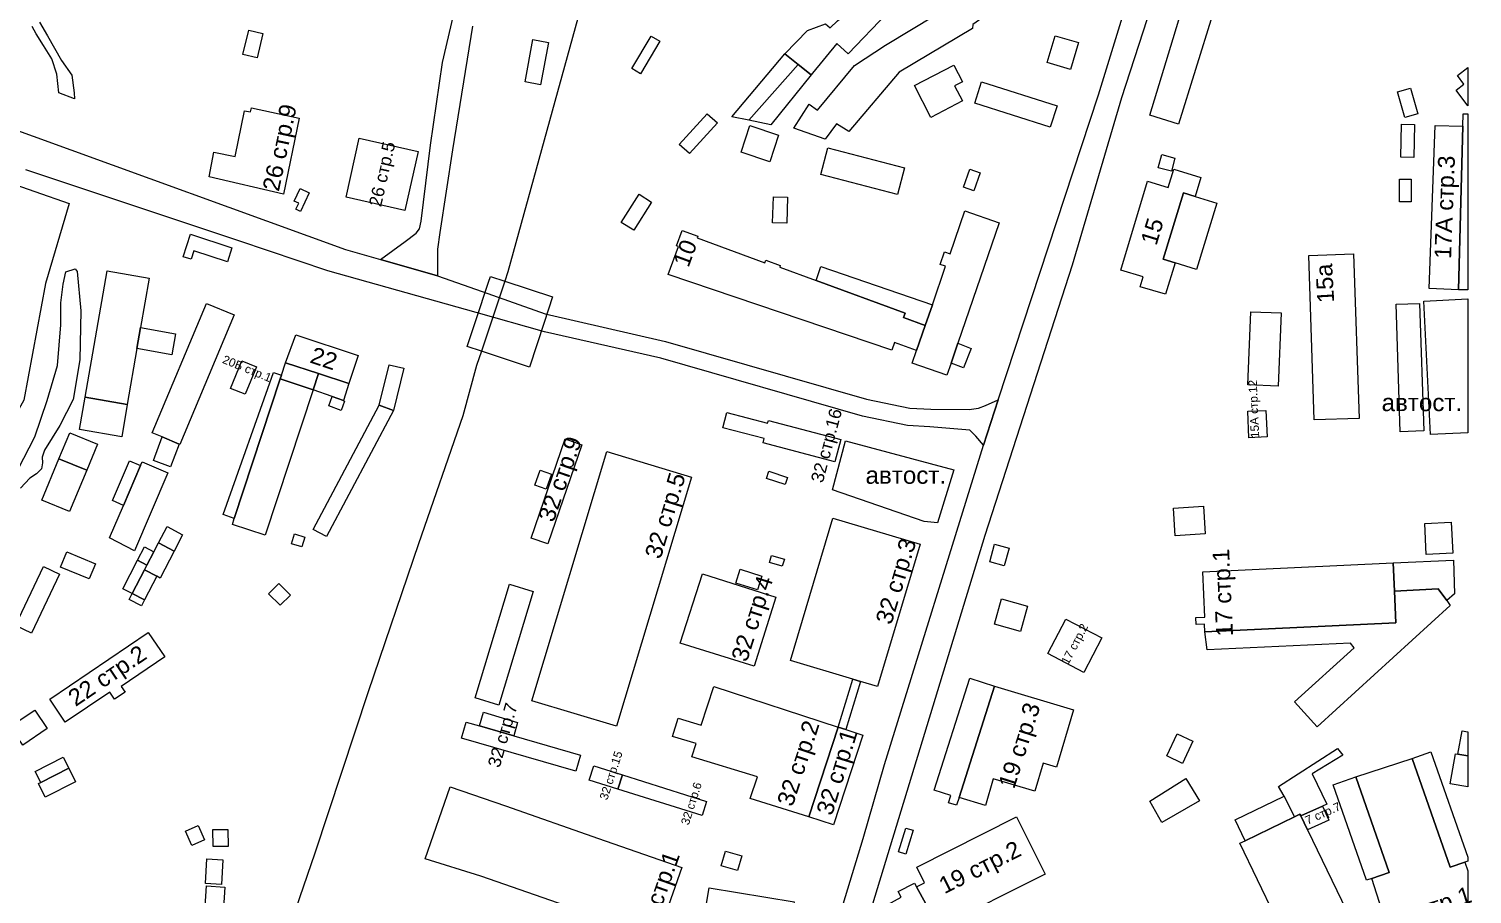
# Model space of a CAD drawing. Header units: metres. Extents: x 9999 to 15101, y 6965 to 11034.
# Drawn here: x 14401 to 15002, y 7487 to 7848 of the extents above; entities that cross this region are included whole.
import ezdxf
from ezdxf.enums import TextEntityAlignment as Align

# ---------------------------------------------------------------- set-up
doc = ezdxf.new("R2010")
doc.units = ezdxf.units.M
doc.header["$MEASUREMENT"] = 0
for name, color, linetype, lineweight in [('Слой 14', 7, 'Continuous', 0), ('Слой 19', 7, 'Continuous', 0), ('Слой 25', 7, 'Continuous', 0), ('Слой 3', 7, 'Continuous', 0), ('Слой 32', 7, 'Continuous', 0), ('Слой 41', 7, 'Continuous', 0), ('Слой 53', 7, 'Continuous', 0), ('Слой 9', 7, 'Continuous', 0)]:
    doc.layers.add(name, color=color, linetype=linetype, lineweight=lineweight)
doc.styles.add('Style-arial', font='arial.shx')

msp = doc.modelspace()

# ---------------------------------------------------------------- linework, layer by layer
at = {"layer": 'Слой 14', "color": 8, "linetype": 'Continuous', "lineweight": 0, "flags": 128}
for points in [[(14374.41, 7789.71), (14417.39, 7774.73), (14407.49, 7741.4), (14398.55, 7692.85), (14381.18, 7661.74), (14352.93, 7619.72), (14320.12, 7557.25), (14289.75, 7521.31), (14270.41, 7534.69), (14305.63, 7623.68), (14345.22, 7709.58), (14374.41, 7789.71)], [(14971.82, 7679.68), (14970.06, 7732.8), (14979.84, 7733.12), (14981.6, 7680), (14971.82, 7679.68)], [(14785.86, 7663.72), (14779.06, 7641.73), (14773.55, 7642.31), (14735.34, 7655.5), (14740.7, 7675.92), (14785.86, 7663.72)]]:
    msp.add_lwpolyline(points, close=True, dxfattribs=at)
at = {"layer": 'Слой 19', "color": 8, "linetype": 'Continuous', "lineweight": 0, "flags": 128}
msp.add_lwpolyline([(14874.3, 8643.25), (14792.95, 8427.32), (14779.99, 8385.01), (14758.61, 8315.23), (14735.74, 8240.61), (14719.21, 8196.15), (14673.46, 8078.02), (14652.16, 7998.88), (14644.16, 7949.44), (14641.28, 7928.48), (14629.28, 7852), (14600.16, 7746.24), (14598.87, 7742.37), (14591.36, 7719.84), (14589.09, 7713.17), (14587.07, 7707.25), (14581.36, 7686.29), (14562.94, 7632.95), (14541.98, 7571.34), (14519.74, 7504.03), (14502.1, 7452.62)], dxfattribs=at)
at = {"layer": 'Слой 25', "color": 8, "linetype": 'Continuous', "lineweight": 0, "flags": 128}
for points in [[(14720.55, 7419.84), (14748.05, 7510.17), (14757.06, 7541.03), (14798.17, 7674.1), (14804.34, 7692.9), (14846.08, 7820), (14914.56, 8042.88)], [(14882.38, 7900.95), (14855.68, 7818.72), (14835.2, 7749.12), (14798.72, 7636.48), (14747.52, 7468.16)], [(14585.44, 7848.64), (14577.12, 7797.12), (14571.84, 7762.72), (14570.88, 7755.68), (14570.88, 7744.64), (14547.11, 7751.37), (14547.11, 7751.37), (14557.28, 7758.88), (14561.92, 7762.4), (14563.36, 7764.16), (14564, 7767.36), (14567.84, 7799.04), (14572.96, 7833.44), (14577.28, 7852.48)], [(14299.2, 7840), (14402.4, 7802.88), (14532.48, 7755.52), (14547.11, 7751.37), (14570.88, 7744.64), (14589.39, 7738.02), (14615.59, 7728.78), (14665.76, 7717.28), (14749.5, 7693.19), (14767.48, 7689.5), (14776.36, 7689.04), (14792.32, 7688.96), (14796.16, 7689.44), (14799.04, 7690.56), (14804.34, 7692.9), (14804.34, 7692.9), (14798.17, 7674.1), (14795.04, 7677.76), (14792.48, 7680.32), (14775.84, 7681.76), (14766.56, 7682.24), (14747.84, 7686.08), (14663.84, 7710.24), (14615.4, 7721.27), (14586.89, 7729.36), (14525.12, 7746.72), (14488, 7759.2), (14399.36, 7788.8)]]:
    msp.add_lwpolyline(points, dxfattribs=at)
at = {"layer": 'Слой 3', "color": 8, "linetype": 'Continuous', "lineweight": 0, "flags": 128}
for points in [[(14791.36, 7881.6), (14794.66, 7879.12), (14799.52, 7875.84), (14794.24, 7866.72), (14797.76, 7862.72), (14799.84, 7864.16), (14804.64, 7856.96), (14793.76, 7849.28), (14793.6, 7847.68), (14763.04, 7829.44), (14742.08, 7804.8), (14736.96, 7808), (14732.32, 7801.6), (14719.2, 7806.08), (14725.6, 7816.16), (14729.12, 7813.6), (14744.48, 7832.32), (14757.44, 7840.8), (14778.4, 7853.44), (14785.76, 7858.24), (14778.24, 7866.24), (14791.36, 7881.6)], [(14867.53, 7811.53), (14888.32, 7880.16), (14900.64, 7876.32), (14879.47, 7807.87), (14867.53, 7811.53)], [(14737.44, 7850.88), (14749.76, 7861.28), (14758.08, 7854.08), (14741.92, 7837.12), (14737.12, 7841.44), (14727.03, 7829.09), (14726.4, 7828.32), (14720.97, 7832.72), (14715.52, 7837.12), (14724.96, 7846.88), (14732.48, 7849.6), (14734.4, 7848), (14737.44, 7850.88)], [(14498.09, 7845.65), (14495.69, 7835.41), (14489.76, 7836.8), (14492.16, 7847.04), (14498.09, 7845.65)], [(14616.98, 7841.87), (14613.78, 7824.27), (14607.36, 7825.44), (14610.56, 7843.04), (14616.98, 7841.87)], [(14651.78, 7830.94), (14659.81, 7844.55), (14663.41, 7842.43), (14655.38, 7828.82), (14651.78, 7830.94)], [(14824.76, 7833.47), (14828.04, 7844.66), (14837.77, 7841.81), (14834.49, 7830.61), (14824.76, 7833.47)], [(14715.52, 7837.12), (14720.97, 7832.72), (14700.43, 7809.45), (14693.44, 7810.89), (14715.52, 7837.12)], [(14726.4, 7828.32), (14709.66, 7807.49), (14700.43, 7809.45), (14720.97, 7832.72), (14726.4, 7828.32)], [(14769.44, 7823.86), (14785.85, 7832.43), (14789.49, 7825.48), (14786.17, 7823.74), (14789.43, 7817.49), (14776.34, 7810.65), (14769.44, 7823.86)], [(15000, 7815.49), (14995.07, 7822.01), (14998.34, 7824.48), (14995.63, 7828.07), (15000, 7831.37), (15000, 7815.49)], [(14797.44, 7825.44), (14828.87, 7815.51), (14826.04, 7806.58), (14794.62, 7816.51), (14797.44, 7825.44)], [(14976.13, 7822.76), (14979.1, 7812.09), (14973.66, 7810.58), (14970.69, 7821.25), (14976.13, 7822.76)], [(14493.28, 7814.56), (14513.26, 7810.36), (14506.6, 7778.66), (14475.68, 7785.92), (14477.69, 7796.2), (14486.48, 7794.36), (14490.49, 7813.41), (14492.93, 7812.9), (14493.28, 7814.56)], [(14687.39, 7808.34), (14675.71, 7795.53), (14671.52, 7799.36), (14683.2, 7812.16), (14687.39, 7808.34)], [(14996.09, 7738.85), (14997.88, 7806.95), (14998.03, 7812.14), (15000, 7812.08), (15000, 7738.8), (14996.09, 7738.85)], [(14700.96, 7807.2), (14712.91, 7803.22), (14709.23, 7792.18), (14697.28, 7796.16), (14700.96, 7807.2)], [(14977.76, 7807.71), (14977.44, 7793.95), (14972, 7794.08), (14972.32, 7807.84), (14977.76, 7807.71)], [(14997.88, 7806.95), (14996.09, 7738.85), (14983.84, 7739.3), (14986.34, 7807.32), (14997.88, 7806.95)], [(14538.24, 7801.92), (14562.69, 7796.41), (14557.17, 7771.88), (14532.71, 7777.39), (14538.24, 7801.92)], [(14762.38, 7778.48), (14730.53, 7786.81), (14733.44, 7797.92), (14765.28, 7789.6), (14762.38, 7778.48)], [(14872.48, 7795.2), (14877.99, 7793.7), (14876.48, 7788.16), (14870.97, 7789.66), (14872.48, 7795.2)], [(14792.49, 7789.09), (14796.9, 7787.55), (14794.27, 7780.05), (14789.86, 7781.6), (14792.49, 7789.09)], [(14878.03, 7749.99), (14874.09, 7736.91), (14863.53, 7740.09), (14864.77, 7744.19), (14855.41, 7747), (14866.56, 7784), (14875.18, 7781.4), (14877.48, 7789), (14888.77, 7785.59), (14886.39, 7777.71), (14881.6, 7779.2), (14873.02, 7751.55), (14878.03, 7749.99)], [(14971.52, 7775.52), (14971.52, 7784.96), (14976.32, 7784.96), (14976.32, 7775.52), (14971.52, 7775.52)], [(14513.68, 7771.49), (14511.82, 7772.37), (14513, 7774.86), (14511.14, 7775.73), (14513.61, 7780.99), (14517.33, 7779.24), (14513.68, 7771.49)], [(14895.47, 7774.89), (14886.89, 7747.25), (14878.03, 7749.99), (14873.02, 7751.55), (14881.6, 7779.2), (14886.39, 7777.71), (14895.47, 7774.89)], [(14659.96, 7775.35), (14652.58, 7763.59), (14647.36, 7766.88), (14654.75, 7778.61), (14659.96, 7775.35)], [(14716.64, 7777.43), (14716.32, 7766.55), (14710.4, 7766.72), (14710.72, 7777.6), (14716.64, 7777.43)], [(14804.8, 7766.72), (14787.55, 7716.49), (14784.73, 7708.25), (14783, 7703.23), (14768.56, 7708.19), (14770.39, 7713.5), (14773.97, 7723.92), (14776.95, 7732.57), (14782.44, 7748.61), (14780.15, 7749.4), (14781.93, 7754.58), (14784.3, 7753.76), (14790.45, 7771.65), (14804.8, 7766.72)], [(14467.98, 7761.94), (14485.19, 7756.29), (14483.28, 7750.48), (14469.32, 7755.07), (14468.15, 7751.52), (14464.91, 7752.59), (14467.98, 7761.94)], [(14770.39, 7713.5), (14761.21, 7716.89), (14760, 7713.6), (14666.88, 7745.12), (14671.2, 7756.82), (14670.36, 7757.13), (14672.72, 7763.53), (14679.19, 7761.14), (14678.92, 7760.42), (14707.21, 7749.99), (14707.62, 7751.1), (14713.58, 7748.91), (14713.35, 7748.29), (14728.55, 7742.69), (14765.58, 7729.04), (14764.92, 7727.26), (14773.97, 7723.92), (14770.39, 7713.5)], [(14952.4, 7753.73), (14954.65, 7685.16), (14935.96, 7684.55), (14933.72, 7753.12), (14952.4, 7753.73)], [(14424.02, 7694.11), (14433.21, 7746.67), (14450.68, 7743.62), (14447.12, 7723.07), (14445.54, 7714.37), (14441.5, 7691.06), (14424.02, 7694.11)], [(14728.55, 7742.69), (14730.51, 7748.53), (14776.95, 7732.57), (14773.97, 7723.92), (14764.92, 7727.26), (14765.58, 7729.04), (14728.55, 7742.69)], [(14463.52, 7674.4), (14463.21, 7674.53), (14456.16, 7677.48), (14452.01, 7679.22), (14474.57, 7733.14), (14486.08, 7728.32), (14463.52, 7674.4)], [(15000, 7679.24), (14984.38, 7678.46), (14981.6, 7734.08), (15000, 7735), (15000, 7679.24)], [(14909.53, 7729.66), (14922.2, 7729.13), (14920.92, 7698.64), (14908.26, 7699.17), (14909.53, 7729.66)], [(14447.12, 7723.07), (14461.74, 7720.41), (14460.16, 7711.71), (14445.54, 7714.37), (14447.12, 7723.07)], [(14521.22, 7703.87), (14507.53, 7708.38), (14511.78, 7720.02), (14537.8, 7711.46), (14533.93, 7699.69), (14521.22, 7703.87)], [(14784.73, 7708.25), (14787.55, 7716.49), (14793.07, 7714.36), (14789.92, 7706.24), (14784.73, 7708.25)], [(14489.37, 7709.2), (14495.42, 7706.71), (14490.72, 7695.24), (14484.66, 7697.72), (14489.37, 7709.2)], [(14519.02, 7697.17), (14505.33, 7701.68), (14505.82, 7703.17), (14507.53, 7708.38), (14521.22, 7703.87), (14519.02, 7697.17)], [(14505.33, 7701.68), (14486.18, 7643.5), (14481.6, 7645.12), (14502.56, 7704.32), (14505.82, 7703.17), (14505.33, 7701.68)], [(14485.38, 7641.06), (14486.18, 7643.5), (14505.33, 7701.68), (14519.02, 7697.17), (14499.07, 7636.56), (14485.38, 7641.06)], [(14519.02, 7697.17), (14521.22, 7703.87), (14533.93, 7699.69), (14531.6, 7692.61), (14526.97, 7694.29), (14519.02, 7697.17)], [(14519.09, 7638.95), (14546.56, 7690.72), (14552.48, 7688.48), (14524.64, 7636), (14519.09, 7638.95)], [(14531.6, 7692.61), (14532.09, 7692.43), (14530.69, 7688.56), (14525.56, 7690.42), (14526.97, 7694.29), (14531.6, 7692.61)], [(14691.36, 7687.68), (14708.3, 7683.2), (14708.62, 7684.4), (14738.76, 7676.44), (14736.29, 7667.1), (14706.4, 7675), (14706.88, 7676.8), (14689.68, 7681.34), (14691.36, 7687.68)], [(14908.32, 7688.16), (14915.83, 7688.49), (14916.31, 7677.47), (14908.81, 7677.14), (14908.32, 7688.16)], [(14429.17, 7674.46), (14424.7, 7663.66), (14413.14, 7668.43), (14417.61, 7679.24), (14429.17, 7674.46)], [(14456.16, 7677.48), (14463.21, 7674.53), (14459.64, 7665), (14452.48, 7667.68), (14456.16, 7677.48)], [(14630.98, 7674.23), (14616.74, 7632.95), (14609.76, 7635.36), (14624, 7676.64), (14630.98, 7674.23)], [(14641.28, 7671.36), (14676.58, 7660.76), (14645.42, 7556.93), (14610.13, 7567.52), (14641.28, 7671.36)], [(14413.14, 7668.43), (14424.7, 7663.66), (14417.55, 7646.36), (14405.99, 7651.14), (14413.14, 7668.43)], [(14444.54, 7630.01), (14434.21, 7635.42), (14440.03, 7648.98), (14447.14, 7665.56), (14447.82, 7667.15), (14458.5, 7662.57), (14444.54, 7630.01)], [(14447.14, 7665.56), (14440.03, 7648.98), (14435.45, 7650.94), (14442.56, 7667.52), (14447.14, 7665.56)], [(14616.08, 7655.7), (14611.41, 7657.34), (14613.61, 7663.61), (14618.29, 7661.97), (14616.08, 7655.7)], [(14708.86, 7663.22), (14716.59, 7660.64), (14715.58, 7657.61), (14707.85, 7660.19), (14708.86, 7663.22)], [(14878.06, 7636.3), (14877.34, 7647.82), (14889.8, 7648.6), (14890.52, 7637.08), (14878.06, 7636.3)], [(14771.79, 7632.85), (14754.08, 7573.52), (14746.99, 7575.64), (14743.84, 7576.58), (14717.82, 7584.34), (14735.52, 7643.68), (14771.79, 7632.85)], [(14982, 7641.35), (14993.05, 7641.91), (14993.71, 7629), (14982.66, 7628.44), (14982, 7641.35)], [(14461.14, 7629.95), (14454.63, 7633.32), (14458.15, 7640.12), (14464.66, 7636.75), (14461.14, 7629.95)], [(14511.23, 7637.06), (14515.55, 7635.76), (14514.31, 7631.66), (14509.99, 7632.96), (14511.23, 7637.06)], [(14416.48, 7629.6), (14428.36, 7624.66), (14425.74, 7618.34), (14413.85, 7623.28), (14416.48, 7629.6)], [(14445.84, 7626.08), (14448.75, 7631.7), (14452.72, 7629.64), (14449.81, 7624.02), (14445.84, 7626.08)], [(14449.81, 7624.02), (14452.72, 7629.64), (14454.63, 7633.32), (14461.14, 7629.95), (14455.3, 7618.68), (14453.88, 7619.42), (14448.79, 7622.05), (14449.81, 7624.02)], [(14800.81, 7625.45), (14802.86, 7632.77), (14808.89, 7631.08), (14806.84, 7623.76), (14800.81, 7625.45)], [(14406.76, 7623.46), (14413.4, 7620.29), (14401.67, 7595.74), (14395.04, 7598.91), (14406.76, 7623.46)], [(14443.69, 7612.2), (14439.72, 7614.26), (14445.84, 7626.08), (14449.81, 7624.02), (14448.79, 7622.05), (14443.69, 7612.2)], [(14709.98, 7628.15), (14715.3, 7626.56), (14714.4, 7623.57), (14709.08, 7625.15), (14709.98, 7628.15)], [(14889.6, 7621.28), (14968.87, 7624.99), (14969.42, 7613.28), (14970.04, 7600.05), (14890.39, 7596.33), (14890.24, 7599.49), (14886.85, 7599.34), (14886.71, 7602.24), (14890.48, 7602.42), (14889.6, 7621.28)], [(14968.87, 7624.99), (14993.93, 7626.1), (14994.4, 7612.16), (14991.2, 7609.28), (14987.67, 7614.13), (14969.42, 7613.28), (14968.87, 7624.99)], [(14443.69, 7612.2), (14448.79, 7622.05), (14453.88, 7619.42), (14448.78, 7609.57), (14443.69, 7612.2)], [(14681.12, 7620.48), (14711.75, 7610.77), (14702.66, 7581.9), (14671.95, 7591.52), (14681.12, 7620.48)], [(14695.08, 7616.61), (14696.94, 7622.4), (14705.94, 7619.5), (14704.08, 7613.72), (14695.08, 7616.61)], [(14448.78, 7609.57), (14447.51, 7607.12), (14442.42, 7609.75), (14443.69, 7612.2), (14448.78, 7609.57)], [(14505.27, 7607.32), (14500.42, 7612.16), (14504.71, 7616.46), (14509.56, 7611.61), (14505.27, 7607.32)], [(14586.44, 7568.76), (14600.84, 7616.12), (14610.72, 7613.12), (14596.32, 7565.76), (14586.44, 7568.76)], [(14992.64, 7607.2), (14937.22, 7556.75), (14927.82, 7567.08), (14952.6, 7589.64), (14951.04, 7591.52), (14891.36, 7588.8), (14890.39, 7596.33), (14970.04, 7600.05), (14969.42, 7613.28), (14987.67, 7614.13), (14991.2, 7609.28), (14992.64, 7607.2)], [(14805.73, 7610.01), (14816.61, 7606.95), (14813.64, 7596.4), (14802.77, 7599.46), (14805.73, 7610.01)], [(14840.01, 7579.35), (14824.97, 7587.19), (14832.48, 7601.6), (14847.52, 7593.76), (14840.01, 7579.35)], [(14409.28, 7568.16), (14450.33, 7596.01), (14457.24, 7585.83), (14439.11, 7573.54), (14440.71, 7571.19), (14436.28, 7568.18), (14434.28, 7571.12), (14415.78, 7558.57), (14409.28, 7568.16)], [(14746.99, 7575.64), (14740.82, 7555.53), (14737.69, 7556.55), (14743.84, 7576.58), (14746.99, 7575.64)], [(14792.48, 7576.96), (14802.78, 7573.7), (14788.08, 7527.28), (14787.04, 7524.01), (14783.67, 7525.07), (14784.61, 7528.05), (14777.68, 7530.25), (14792.48, 7576.96)], [(14685.9, 7573.52), (14737.69, 7556.55), (14725.5, 7519.23), (14700.99, 7526.8), (14704.06, 7535.82), (14676.79, 7544.15), (14678.5, 7549.71), (14668.7, 7552.72), (14671.02, 7560.26), (14680.59, 7557.32), (14685.9, 7573.52)], [(14802.78, 7573.7), (14835.71, 7563.78), (14828.67, 7539.94), (14823.11, 7541.58), (14819.65, 7529.85), (14802.28, 7534.98), (14799, 7523.87), (14788.08, 7527.28), (14802.78, 7573.7)], [(14403.04, 7563.68), (14408.29, 7555.93), (14398.13, 7549.05), (14392.88, 7556.8), (14403.04, 7563.68)], [(14590, 7562.81), (14604.08, 7558.49), (14602.6, 7552.94), (14588.24, 7557.08), (14590, 7562.81)], [(14582.73, 7558.67), (14588.24, 7557.08), (14602.6, 7552.94), (14630.41, 7544.91), (14628.48, 7538.24), (14580.8, 7552), (14582.73, 7558.67)], [(14725.5, 7519.23), (14737.69, 7556.55), (14740.82, 7555.53), (14747.99, 7553.18), (14735.78, 7515.86), (14725.5, 7519.23)], [(14878.88, 7553.76), (14885.48, 7550.65), (14881.14, 7541.44), (14874.54, 7544.55), (14878.88, 7553.76)], [(14997.55, 7554.99), (15000, 7554.61), (15000, 7544.62), (14995.81, 7545.27), (14997.55, 7554.99)], [(14923.52, 7527.81), (14921.11, 7531.81), (14945.64, 7547.67), (14947.89, 7544.91), (14935.15, 7537.17), (14941.3, 7524.43), (14939.39, 7523.62), (14930.35, 7519.61), (14930.03, 7520.27), (14927.7, 7519.14), (14923.52, 7527.81)], [(14984.58, 7546.24), (15000, 7502.41), (15000, 7500.76), (14998.72, 7500.33), (14992.58, 7498.28), (14976.71, 7543.48), (14984.58, 7546.24)], [(15000, 7531.66), (14992.64, 7532.96), (14994.87, 7545.44), (14995.81, 7545.27), (15000, 7544.62), (15000, 7531.66)], [(14403.2, 7538.08), (14414.92, 7544.02), (14417.25, 7539.42), (14405.53, 7533.48), (14403.2, 7538.08)], [(14405.53, 7533.48), (14417.25, 7539.42), (14420.09, 7533.82), (14407.43, 7527.41), (14404.59, 7533.01), (14405.53, 7533.48)], [(14647.89, 7536.64), (14645.98, 7530.69), (14634.05, 7534.42), (14635.97, 7540.38), (14647.89, 7536.64)], [(14998.72, 7500.33), (15000, 7496.62), (15000, 7466.48), (14973.56, 7457.71), (14970.96, 7465.57), (14969.12, 7464.96), (14965.28, 7476.96), (14959.98, 7493.56), (14967.22, 7496.04), (14953.34, 7535.8), (14976.71, 7543.48), (14992.58, 7498.28), (14998.72, 7500.33)], [(14681.02, 7519.68), (14645.98, 7530.69), (14647.89, 7536.64), (14682.89, 7525.61), (14681.02, 7519.68)], [(14872.48, 7516.8), (14867.52, 7525.76), (14882.56, 7535.2), (14888.16, 7525.92), (14872.48, 7516.8)], [(14943.84, 7532.48), (14953.34, 7535.8), (14967.22, 7496.04), (14959.98, 7493.56), (14957.73, 7492.73), (14943.84, 7532.48)], [(14637.81, 7510.22), (14672.58, 7498.03), (14662.32, 7468.77), (14627.55, 7480.95), (14588.88, 7494.51), (14565.65, 7501.75), (14576.15, 7531.68), (14599.15, 7523.78), (14637.81, 7510.22)], [(14907.21, 7509.24), (14903.02, 7517.91), (14923.52, 7527.81), (14927.7, 7519.14), (14907.21, 7509.24)], [(14930.35, 7519.61), (14939.39, 7523.62), (14942.01, 7517.73), (14933.17, 7513.78), (14930.35, 7519.61)], [(14471.16, 7515.61), (14473.82, 7509.65), (14468.46, 7507.26), (14465.81, 7513.22), (14471.16, 7515.61)], [(14765.92, 7503.67), (14762.89, 7504.57), (14765.84, 7514.5), (14768.87, 7513.59), (14765.92, 7503.67)], [(14770.4, 7498.24), (14811.93, 7519.17), (14823.94, 7495.34), (14779.69, 7473.05), (14770.38, 7490.06), (14773.64, 7491.63), (14770.4, 7498.24)], [(14904.96, 7508.16), (14907.21, 7509.24), (14927.7, 7519.14), (14930.03, 7520.27), (14930.35, 7519.61), (14933.17, 7513.78), (14959.55, 7459.15), (14934.48, 7447.04), (14904.96, 7508.16)], [(14477.32, 7506.81), (14477.28, 7513.94), (14483.54, 7513.97), (14483.58, 7506.85), (14477.32, 7506.81)], [(14690.75, 7504.87), (14697.51, 7502.94), (14695.76, 7496.84), (14689.01, 7498.77), (14690.75, 7504.87)], [(14474.79, 7501.65), (14481.35, 7501.3), (14480.8, 7491.01), (14474.23, 7491.37), (14474.79, 7501.65)], [(14472.18, 7453.94), (14474.58, 7490.42), (14482.24, 7489.92), (14479.84, 7453.44), (14472.18, 7453.94)], [(14758.36, 7482.59), (14763.93, 7485.65), (14762.64, 7488.03), (14769.53, 7491.58), (14770.38, 7490.06), (14779.69, 7473.05), (14767.36, 7466.38), (14758.36, 7482.59)], [(14719.35, 7483.73), (14717.4, 7472.12), (14682.07, 7478.05), (14684.02, 7489.66), (14719.35, 7483.73)]]:
    msp.add_lwpolyline(points, close=True, dxfattribs=at)
at = {"layer": 'Слой 32', "color": 8, "linetype": 'Continuous', "lineweight": 0, "flags": 128}
for points in [[(14405.02, 7850.28), (14408.34, 7844.65), (14414.24, 7834.4), (14418.44, 7828.25), (14419.53, 7820.85), (14419.58, 7818.43), (14413.08, 7820.92), (14412.27, 7828.68), (14410.14, 7834.99), (14406.73, 7840.61), (14403.6, 7845.5), (14401.99, 7848.57)], [(14396.11, 7664.11), (14403.08, 7677.5), (14408.23, 7692.61), (14412.55, 7707.32), (14413.89, 7724.19), (14413.97, 7733.42), (14414.88, 7741.08), (14414.88, 7741.08), (14416.05, 7746.32), (14419.96, 7747.48), (14420.7, 7746.41), (14422.28, 7730.01), (14421.87, 7709.57), (14419.12, 7693.11), (14413.47, 7682.23), (14407.19, 7671.91), (14406.09, 7669.02), (14406.26, 7666.64), (14405.92, 7664.25), (14403.84, 7662.08), (14401.08, 7660.35), (14397.11, 7656.07)]]:
    msp.add_lwpolyline(points, dxfattribs=at)
at = {"layer": 'Слой 41', "color": 8, "linetype": 'Continuous', "lineweight": 0, "flags": 128}
msp.add_lwpolyline([(14583.22, 7715.11), (14586.81, 7726), (14592.07, 7741.95), (14592.87, 7744.35), (14598.87, 7742.37), (14618.77, 7735.8), (14615.26, 7725.18), (14609.12, 7706.56), (14589.09, 7713.17), (14583.22, 7715.11)], close=True, dxfattribs=at)
at = {"layer": 'Слой 53', "color": 8, "linetype": 'Continuous', "lineweight": 0, "flags": 128}
for points in [[(14546.56, 7690.72), (14550.69, 7707.58), (14556.8, 7706.08), (14552.48, 7688.48), (14546.56, 7690.72)], [(14424.02, 7694.11), (14441.5, 7691.06), (14439.32, 7677.48), (14421.66, 7680.54), (14424.02, 7694.11)]]:
    msp.add_lwpolyline(points, close=True, dxfattribs=at)

# ---------------------------------------------------------------- texts
at = {"layer": 'Слой 14', "color": 8, "linetype": 'Continuous', "lineweight": 0, "style": 'Style-arial'}
for p in [(14964.04, 7688.23), (14749.09, 7657.96)]:
    msp.add_text('автост.', height=7.2, dxfattribs=at).set_placement(p)
at = {"layer": 'Слой 9', "color": 8, "linetype": 'Continuous', "lineweight": 0, "style": 'Style-arial'}
for s, height, rotation, p in [('26 стр.9', 7, 78.1, (14504.71, 7779.47)), ('17А стр.3', 7, 87.8, (14992.97, 7751.56)), ('10', 7, 69.7, (14675.32, 7747.77)), ('22', 7, 341.7, (14517.26, 7708.58)), ('20Б стр.1', 3.5, 337.7, (14480.9, 7708.44)), ('15А стр.12', 3.5, 92.5, (14913.09, 7677.12)), ('32 стр.16', 5.25, 75.1, (14731.28, 7658.03)), ('32 стр.9', 7, 70.9, (14619.12, 7641.53)), ('32 стр.5', 7, 73.2, (14663.7, 7626.24)), ('32 стр.3', 7, 73.3, (14759.83, 7598.89)), ('32 стр.4', 7, 72.4, (14699.67, 7583.35)), ('17 стр.2', 3.5, 62.4, (14833.5, 7582.31)), ('22 стр.2', 7, 34.1, (14420.05, 7564.93)), ('32 стр.7', 5.25, 73.9, (14596.67, 7539.36)), ('32 стр.2', 7, 71.9, (14718.69, 7523.07)), ('32 стр.1', 7, 73, (14735.13, 7519.34)), ('32 стр.15', 3.5, 72.1, (14641.52, 7525.92)), ('32 стр.6', 3.5, 72.4, (14675.43, 7515.49)), ('7 стр.7', 3.5, 24, (14933.19, 7515.9)), ('19 стр.2', 7, 26.7, (14781.94, 7486.88)), ('14 стр.1', 7, 70.6, (14659.75, 7468.77)), ('7 стр.1', 7, 18.3, (14972.66, 7474.04))]:
    msp.add_text(s, height=height, rotation=rotation, dxfattribs=at).set_placement(p)
for s, height, rotation, p in [('26 стр.5', 5.25, 77.3, (14547.73, 7787.04)), ('15', 7, 73.2, (14868.45, 7763.14)), ('15а', 7, 93.2, (14940.37, 7741.49)), ('17 стр.1', 7, 92.6, (14897.84, 7612.64)), ('19 стр.3', 7, 72.4, (14813.15, 7548.98))]:
    msp.add_text(s, height=height, rotation=rotation, dxfattribs=at).set_placement(p, align=Align.MIDDLE_CENTER)

doc.saveas('drawing.dxf')
